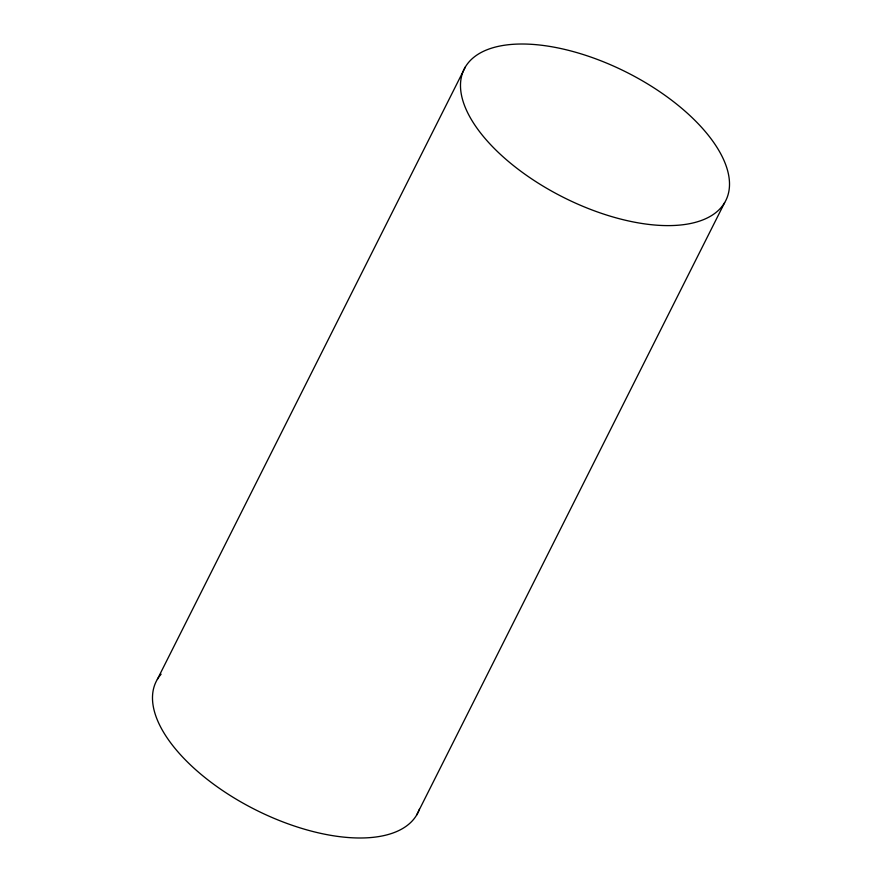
<?xml version="1.0" encoding="UTF-8"?>
<svg xmlns="http://www.w3.org/2000/svg" width="882" height="882" viewBox="0 0 882 882"><rect width="100%" height="100%" fill="white"/><g stroke="black" fill="none" stroke-linecap="round" stroke-linejoin="round"><path stroke-width="1.32" d="M157.371 679.327L465.365 66.955M416.635 815.045L724.629 202.673A146.39 70.075 26.7 0 0 561.272 48.631A146.39 70.075 26.7 0 0 499.08 153.126A146.39 70.075 26.7 0 0 724.629 202.673M419.413 809.158A146.39 70.075 26.7 0 1 251.293 807.625A146.39 70.075 26.7 0 1 161.119 674.179"/></g></svg>
